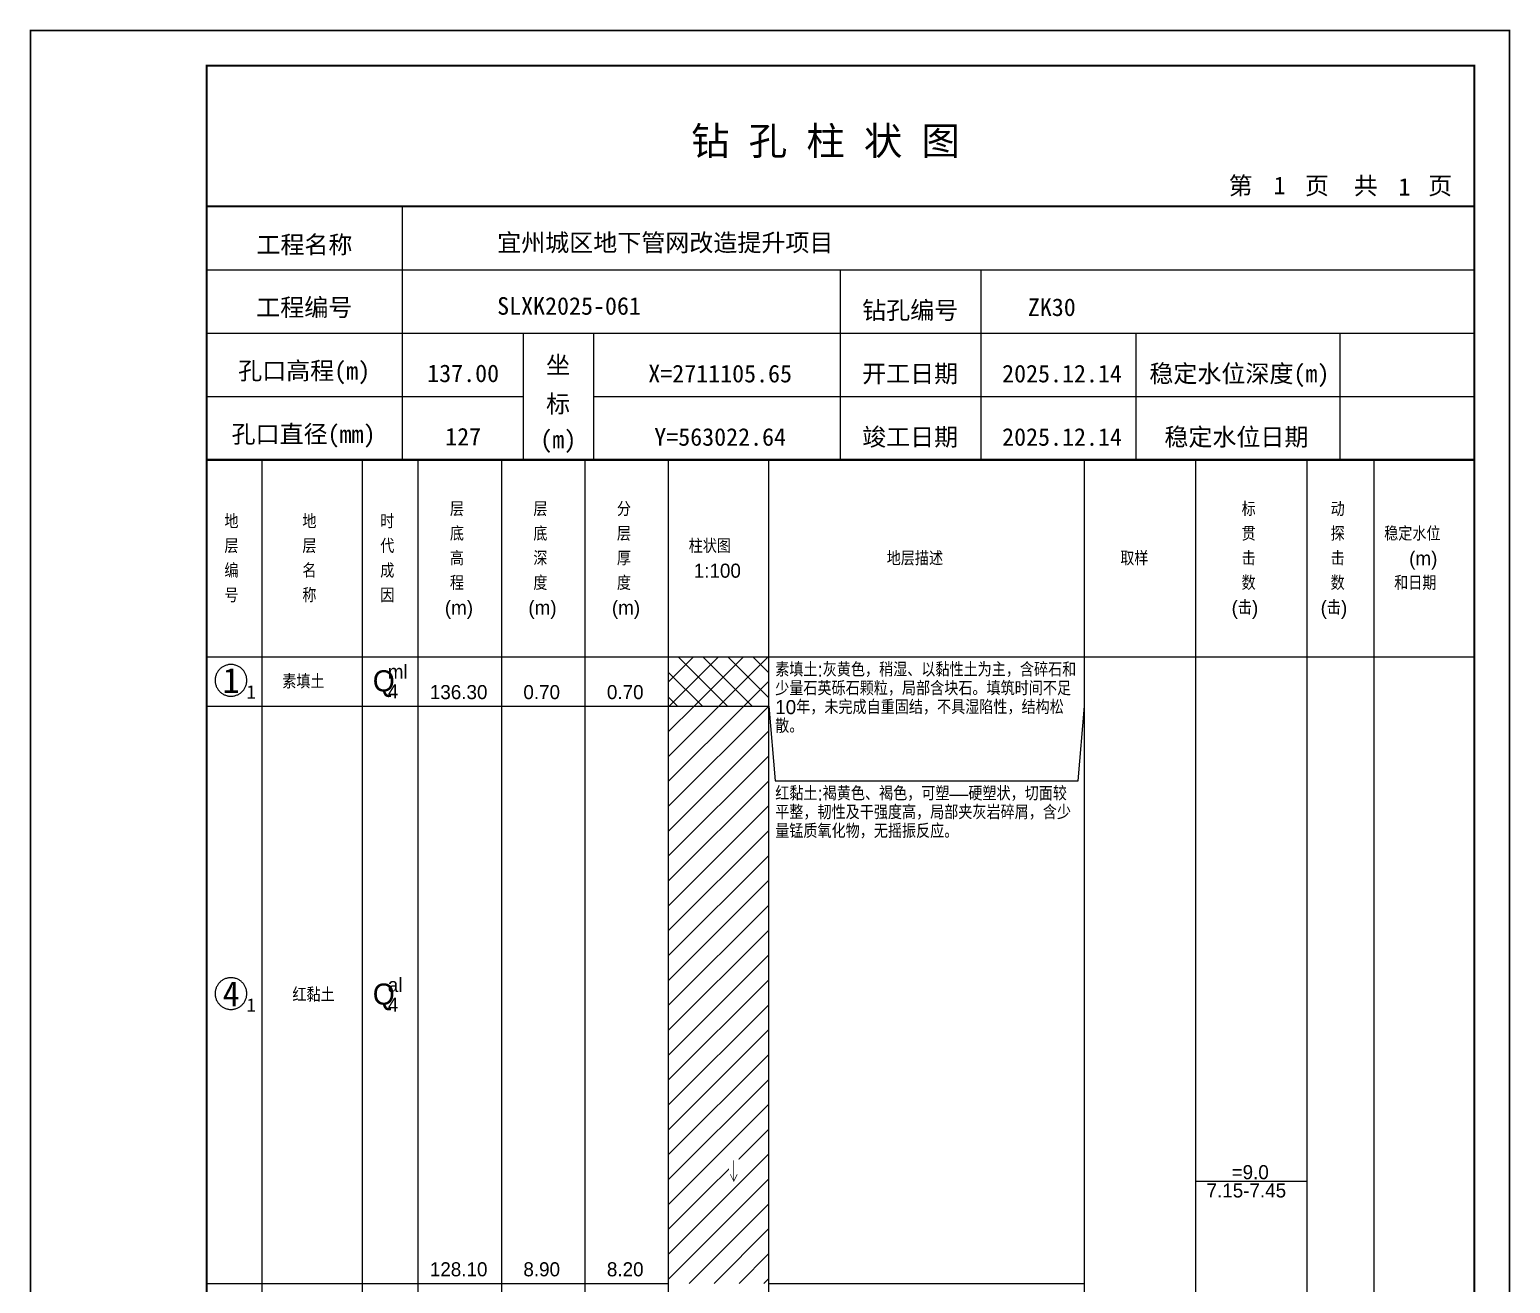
# Model space of a CAD drawing. Header units: millimetres. Extents: x 12489 to 89920, y 4630 to 4927.
# Drawn here: x 44829.3 to 45039.6, y 4748.7 to 4926.8 of the extents above; entities that cross this region are included whole.
import ezdxf
from ezdxf.enums import TextEntityAlignment as Align

# ---------------------------------------------------------------- set-up
doc = ezdxf.new("R2010")
doc.units = ezdxf.units.MM
doc.layers.add('ZZT_TC', color=7, linetype='Continuous')
doc.styles.add('成果图图块', font='', dxfattribs={"height": 2.5})
doc.styles.add('成果图模板', font='')
doc.styles.add('成果图模板标题', font='simhei.ttf')
doc.styles.add('成果图表体', font='Comfont.shx', dxfattribs={"height": 2, "bigfont": 'Hztxt12a.shx'})
doc.styles.get('成果图图块').set_extended_font_data('FangSong_GB2312')
doc.styles.get('成果图模板').set_extended_font_data('FangSong_GB2312')

# ---------------------------------------------------------------- blocks, each defined once
blk = doc.blocks.new('DCBH-1-1-1269', base_point=(0.3, -0.11))
at = {"layer": 'ZZT_TC', "color": 7}
blk.add_polyline3d([(-0.19, 2.31, 0), (-0.3, 2.31, 0), (-0.41, 2.3, 0), (-0.52, 2.29, 0), (-0.63, 2.27, 0), (-0.73, 2.24, 0), (-0.84, 2.21, 0), (-0.95, 2.18, 0), (-1.05, 2.14, 0), (-1.15, 2.09, 0), (-1.25, 2.04, 0), (-1.35, 1.99, 0), (-1.44, 1.93, 0), (-1.53, 1.87, 0), (-1.62, 1.8, 0), (-1.7, 1.73, 0), (-1.78, 1.65, 0), (-1.86, 1.57, 0), (-1.93, 1.49, 0), (-2, 1.4, 0), (-2.06, 1.31, 0), (-2.12, 1.22, 0), (-2.17, 1.12, 0), (-2.22, 1.02, 0), (-2.27, 0.92, 0), (-2.31, 0.82, 0), (-2.34, 0.71, 0), (-2.37, 0.61, 0), (-2.4, 0.5, 0), (-2.41, 0.39, 0), (-2.43, 0.28, 0), (-2.44, 0.17, 0), (-2.44, 0.06, 0), (-2.44, -0.05, 0), (-2.43, -0.16, 0), (-2.41, -0.27, 0), (-2.4, -0.38, 0), (-2.37, -0.49, 0), (-2.34, -0.6, 0), (-2.31, -0.7, 0), (-2.27, -0.8, 0), (-2.22, -0.9, 0), (-2.17, -1, 0), (-2.12, -1.1, 0), (-2.06, -1.19, 0), (-2, -1.28, 0), (-1.93, -1.37, 0), (-1.86, -1.45, 0), (-1.78, -1.53, 0), (-1.7, -1.61, 0), (-1.62, -1.68, 0), (-1.53, -1.75, 0), (-1.44, -1.81, 0), (-1.35, -1.87, 0), (-1.25, -1.93, 0), (-1.15, -1.98, 0), (-1.05, -2.02, 0), (-0.95, -2.06, 0), (-0.84, -2.1, 0), (-0.73, -2.13, 0), (-0.63, -2.15, 0), (-0.52, -2.17, 0), (-0.41, -2.18, 0), (-0.3, -2.19, 0), (-0.19, -2.19, 0), (-0.08, -2.19, 0), (0.03, -2.18, 0), (0.14, -2.17, 0), (0.25, -2.15, 0), (0.36, -2.13, 0), (0.47, -2.1, 0), (0.57, -2.06, 0), (0.67, -2.02, 0), (0.77, -1.98, 0), (0.87, -1.93, 0), (0.97, -1.87, 0), (1.06, -1.81, 0), (1.15, -1.75, 0), (1.24, -1.68, 0), (1.32, -1.61, 0), (1.4, -1.53, 0), (1.48, -1.45, 0), (1.55, -1.37, 0), (1.62, -1.28, 0), (1.68, -1.19, 0), (1.74, -1.1, 0), (1.8, -1, 0), (1.85, -0.9, 0), (1.89, -0.8, 0), (1.93, -0.7, 0), (1.97, -0.6, 0), (2, -0.49, 0), (2.02, -0.38, 0), (2.04, -0.27, 0), (2.05, -0.16, 0), (2.06, -0.05, 0), (2.06, 0.06, 0), (2.06, 0.17, 0), (2.05, 0.28, 0), (2.04, 0.39, 0), (2.02, 0.5, 0), (2, 0.61, 0), (1.97, 0.71, 0), (1.93, 0.82, 0), (1.89, 0.92, 0), (1.85, 1.02, 0), (1.8, 1.12, 0), (1.74, 1.22, 0), (1.68, 1.31, 0), (1.62, 1.4, 0), (1.55, 1.49, 0), (1.48, 1.57, 0), (1.4, 1.65, 0), (1.32, 1.73, 0), (1.24, 1.8, 0), (1.15, 1.87, 0), (1.06, 1.93, 0), (0.97, 1.99, 0), (0.87, 2.04, 0), (0.77, 2.09, 0), (0.67, 2.14, 0), (0.57, 2.18, 0), (0.47, 2.21, 0), (0.36, 2.24, 0), (0.25, 2.27, 0), (0.14, 2.29, 0), (0.03, 2.3, 0), (-0.08, 2.31, 0), (-0.19, 2.31, 0)], dxfattribs=at)
at = {"style": '成果图图块'}
blk.add_text('1', height=3.57, dxfattribs=at).set_placement((-0.16, -1.74), align=Align.CENTER)
blk.add_text('1', height=1.91, dxfattribs=at).set_placement((2.03, -2.53))
blk = doc.blocks.new('DCBH-1-1-1270', base_point=(0.3, -0.11))
at = {"layer": 'ZZT_TC', "color": 7}
blk.add_polyline3d([(-0.19, 2.31, 0), (-0.3, 2.31, 0), (-0.41, 2.3, 0), (-0.52, 2.29, 0), (-0.63, 2.27, 0), (-0.73, 2.24, 0), (-0.84, 2.21, 0), (-0.95, 2.18, 0), (-1.05, 2.14, 0), (-1.15, 2.09, 0), (-1.25, 2.04, 0), (-1.35, 1.99, 0), (-1.44, 1.93, 0), (-1.53, 1.87, 0), (-1.62, 1.8, 0), (-1.7, 1.73, 0), (-1.78, 1.65, 0), (-1.86, 1.57, 0), (-1.93, 1.49, 0), (-2, 1.4, 0), (-2.06, 1.31, 0), (-2.12, 1.22, 0), (-2.17, 1.12, 0), (-2.22, 1.02, 0), (-2.27, 0.92, 0), (-2.31, 0.82, 0), (-2.34, 0.71, 0), (-2.37, 0.61, 0), (-2.4, 0.5, 0), (-2.41, 0.39, 0), (-2.43, 0.28, 0), (-2.44, 0.17, 0), (-2.44, 0.06, 0), (-2.44, -0.05, 0), (-2.43, -0.16, 0), (-2.41, -0.27, 0), (-2.4, -0.38, 0), (-2.37, -0.49, 0), (-2.34, -0.6, 0), (-2.31, -0.7, 0), (-2.27, -0.8, 0), (-2.22, -0.9, 0), (-2.17, -1, 0), (-2.12, -1.1, 0), (-2.06, -1.19, 0), (-2, -1.28, 0), (-1.93, -1.37, 0), (-1.86, -1.45, 0), (-1.78, -1.53, 0), (-1.7, -1.61, 0), (-1.62, -1.68, 0), (-1.53, -1.75, 0), (-1.44, -1.81, 0), (-1.35, -1.87, 0), (-1.25, -1.93, 0), (-1.15, -1.98, 0), (-1.05, -2.02, 0), (-0.95, -2.06, 0), (-0.84, -2.1, 0), (-0.73, -2.13, 0), (-0.63, -2.15, 0), (-0.52, -2.17, 0), (-0.41, -2.18, 0), (-0.3, -2.19, 0), (-0.19, -2.19, 0), (-0.08, -2.19, 0), (0.03, -2.18, 0), (0.14, -2.17, 0), (0.25, -2.15, 0), (0.36, -2.13, 0), (0.47, -2.1, 0), (0.57, -2.06, 0), (0.67, -2.02, 0), (0.77, -1.98, 0), (0.87, -1.93, 0), (0.97, -1.87, 0), (1.06, -1.81, 0), (1.15, -1.75, 0), (1.24, -1.68, 0), (1.32, -1.61, 0), (1.4, -1.53, 0), (1.48, -1.45, 0), (1.55, -1.37, 0), (1.62, -1.28, 0), (1.68, -1.19, 0), (1.74, -1.1, 0), (1.8, -1, 0), (1.85, -0.9, 0), (1.89, -0.8, 0), (1.93, -0.7, 0), (1.97, -0.6, 0), (2, -0.49, 0), (2.02, -0.38, 0), (2.04, -0.27, 0), (2.05, -0.16, 0), (2.06, -0.05, 0), (2.06, 0.06, 0), (2.06, 0.17, 0), (2.05, 0.28, 0), (2.04, 0.39, 0), (2.02, 0.5, 0), (2, 0.61, 0), (1.97, 0.71, 0), (1.93, 0.82, 0), (1.89, 0.92, 0), (1.85, 1.02, 0), (1.8, 1.12, 0), (1.74, 1.22, 0), (1.68, 1.31, 0), (1.62, 1.4, 0), (1.55, 1.49, 0), (1.48, 1.57, 0), (1.4, 1.65, 0), (1.32, 1.73, 0), (1.24, 1.8, 0), (1.15, 1.87, 0), (1.06, 1.93, 0), (0.97, 1.99, 0), (0.87, 2.04, 0), (0.77, 2.09, 0), (0.67, 2.14, 0), (0.57, 2.18, 0), (0.47, 2.21, 0), (0.36, 2.24, 0), (0.25, 2.27, 0), (0.14, 2.29, 0), (0.03, 2.3, 0), (-0.08, 2.31, 0), (-0.19, 2.31, 0)], dxfattribs=at)
at = {"style": '成果图图块'}
blk.add_text('4', height=3.57, dxfattribs=at).set_placement((-0.16, -1.74), align=Align.CENTER)
blk.add_text('1', height=1.91, dxfattribs=at).set_placement((2.03, -2.53))
blk = doc.blocks.new('zztSLbg.dwg', base_point=(0.5, 0))
blk.add_wipeout([(-0.2, -0.2), (1.2, -0.2), (1.2, 3.2), (-0.2, 3.2)])
at = {"color": 7, "const_width": 0.1}
for points in [[(0.5, 3), (0.5, 0)], [(0, 1), (0.5, 0), (1, 1)]]:
    blk.add_lwpolyline(points, dxfattribs=at)
blk = doc.blocks.new('钻孔柱状图路桥昇龙制图梁世成校核莫家里.dwg148', base_point=(25, 236))
for p, q in [((52.82, 236), (52.82, 272)), ((25, 263), (205, 263)), ((115, 236), (115, 263)), ((135, 236), (135, 263)), ((25, 254), (205, 254)), ((70, 236), (70, 254)), ((80, 236), (80, 254)), ((157, 236), (157, 254)), ((185.95, 236), (185.95, 254)), ((25, 245), (70, 245)), ((80, 245), (205, 245))]:
    blk.add_line(p, q)
for points, const_width in [([(0, 0), (210, 0), (210, 297), (0, 297)], 0.25), ([(25, 5), (205, 5), (205, 292), (25, 292)], 0.3)]:
    blk.add_lwpolyline(points, close=True, dxfattribs=dict(const_width=const_width))
at = {"const_width": 0.3}
for points in [[(25, 272), (205, 272)], [(25, 236), (205, 236)]]:
    blk.add_lwpolyline(points, dxfattribs=at)
for s, height, style, p in [('钻 孔 柱 状 图', 4, '成果图模板标题', (93.8, 279.31)), ('第', 2.5, '成果图模板', (170.12, 273.7)), ('页', 2.5, '成果图模板', (180.96, 273.7)), ('共', 2.5, '成果图模板', (187.88, 273.7)), ('页', 2.5, '成果图模板', (198.44, 273.7)), ('工程名称', 2.5, '成果图模板', (32.07, 265.32)), ('宜州城区地下管网改造提升项目', 2.5, '成果图模板', (66.26, 265.61)), ('工程编号', 2.5, '成果图模板', (32.05, 256.41)), ('SLXK2025-061', 2.5, '成果图模板', (66.26, 256.61)), ('钻孔编号', 2.5, '成果图模板', (118.08, 256)), ('ZK30', 2.5, '成果图模板', (141.61, 256.43)), ('孔口高程(m)', 2.5, '成果图模板', (29.48, 247.41)), ('坐', 2.5, '成果图模板', (73.21, 248.24)), ('开工日期', 2.5, '成果图模板', (118.08, 247)), ('稳定水位深度(m)', 2.5, '成果图模板', (158.86, 247)), ('标', 2.5, '成果图模板', (73.21, 242.7)), ('孔口直径(mm)', 2.5, '成果图模板', (28.54, 238.41)), ('(m) ', 2.5, '成果图模板', (72.38, 237.65)), ('竣工日期', 2.5, '成果图模板', (118.08, 238)), ('稳定水位日期', 2.5, '成果图模板', (160.99, 238))]:
    blk.add_text(s, height=height, dxfattribs=dict(style=style)).set_placement(p)
at = {"style": '成果图模板'}
for s, p in [('1', (177.35, 273.74)), ('1', (195.08, 273.53)), ('137.00', (61.43, 247.04)), ('X=2711105.65', (97.92, 247)), ('2025.12.14', (146.46, 247)), ('127', (61.43, 238.04)), ('Y=563022.64', (97.92, 238)), ('2025.12.14', (146.46, 238))]:
    blk.add_text(s, height=2.5, dxfattribs=at).set_placement(p, align=Align.CENTER)

msp = doc.modelspace()

# ---------------------------------------------------------------- hatches: boundary and pattern name
at = {"linetype": 'Continuous'}
h = msp.add_hatch(dxfattribs=at)
h.set_pattern_fill('GKSTT', scale=0.5, style=0, pattern_type=2)
h.set_pattern_definition([(45, (0, 0), (-1.76776695, 1.76776695), []), (135, (0, 0), (-1.76776695, -1.76776695), [])])
h.paths.add_polyline_path([(44920.06, 4830.71), (44934.29, 4830.71), (44934.29, 4837.71), (44920.06, 4837.71)])
h = msp.add_hatch(dxfattribs=at)
h.set_pattern_fill('GKNXT', scale=0.5, style=0, pattern_type=2)
h.set_pattern_definition([(45, (0, 0), (-1.76776695, 1.76776695), [])])
h.paths.add_polyline_path([(44920.06, 4748.71), (44934.29, 4748.71), (44934.29, 4830.71), (44920.06, 4830.71)])

# ---------------------------------------------------------------- linework, layer by layer
at = {"color": 0}
for p, q in [((44854.45, 4837.71), (44862.35, 4837.71)), ((44854.45, 4830.71), (44854.45, 4837.71)), ((44862.35, 4830.71), (44862.35, 4837.71)), ((44854.45, 4830.71), (44862.35, 4830.71)), ((44854.45, 4830.71), (44862.35, 4830.71)), ((44854.45, 4748.71), (44854.45, 4830.71)), ((44862.35, 4748.71), (44862.35, 4830.71)), ((44854.45, 4748.71), (44862.35, 4748.71))]:
    msp.add_line(p, q, dxfattribs=at)
for points in [[(44854.45, 4865.71), (44862.35, 4865.71)], [(44854.45, 4837.71), (44854.45, 4865.71)], [(44862.35, 4837.71), (44862.35, 4865.71)], [(44862.35, 4865.71), (44876.58, 4865.71)], [(44862.35, 4837.71), (44862.35, 4865.71)], [(44876.58, 4837.71), (44876.58, 4865.71)], [(44876.58, 4865.71), (44884.49, 4865.71)], [(44876.58, 4837.71), (44876.58, 4865.71)], [(44884.49, 4837.71), (44884.49, 4865.71)], [(44884.49, 4865.71), (44896.35, 4865.71)], [(44884.49, 4837.71), (44884.49, 4865.71)], [(44896.35, 4837.71), (44896.35, 4865.71)], [(44896.35, 4865.71), (44908.2, 4865.71)], [(44896.35, 4837.71), (44896.35, 4865.71)], [(44908.2, 4837.71), (44908.2, 4865.71)], [(44908.2, 4865.71), (44920.06, 4865.71)], [(44908.2, 4837.71), (44908.2, 4865.71)], [(44920.06, 4837.71), (44920.06, 4865.71)], [(44920.06, 4865.71), (44934.29, 4865.71)], [(44920.06, 4837.71), (44920.06, 4865.71)], [(44934.29, 4837.71), (44934.29, 4865.71)], [(44934.29, 4865.71), (44979.11, 4865.71)], [(44934.29, 4837.71), (44934.29, 4865.71)], [(44979.11, 4837.71), (44979.11, 4865.71)], [(44979.11, 4865.71), (44994.92, 4865.71)], [(44979.11, 4837.71), (44979.11, 4865.71)], [(44994.92, 4837.71), (44994.92, 4865.71)], [(44994.92, 4865.71), (45010.73, 4865.71)], [(44994.92, 4837.71), (44994.92, 4865.71)], [(45010.73, 4837.71), (45010.73, 4865.71)], [(45010.73, 4865.71), (45020.22, 4865.71)], [(45010.73, 4837.71), (45010.73, 4865.71)], [(45020.22, 4837.71), (45020.22, 4865.71)], [(45020.22, 4865.71), (45034.45, 4865.71)], [(45020.22, 4837.71), (45020.22, 4865.71)], [(45034.45, 4837.71), (45034.45, 4865.71)], [(44854.45, 4837.71), (44862.35, 4837.71)], [(44854.45, 4643.71), (44854.45, 4837.71)], [(44854.45, 4837.71), (44862.35, 4837.71)], [(44862.35, 4643.71), (44862.35, 4837.71)], [(44862.35, 4837.71), (44876.58, 4837.71)], [(44862.35, 4643.71), (44862.35, 4837.71)], [(44862.35, 4837.71), (44876.58, 4837.71)], [(44862.35, 4837.71), (44876.58, 4837.71)], [(44862.35, 4830.71), (44862.35, 4837.71)], [(44876.58, 4643.71), (44876.58, 4837.71)], [(44876.58, 4830.71), (44876.58, 4837.71)], [(44876.58, 4837.71), (44884.49, 4837.71)], [(44876.58, 4643.71), (44876.58, 4837.71)], [(44876.58, 4837.71), (44884.49, 4837.71)], [(44876.58, 4837.71), (44884.49, 4837.71)], [(44876.58, 4830.71), (44876.58, 4837.71)], [(44884.49, 4643.71), (44884.49, 4837.71)], [(44884.49, 4830.71), (44884.49, 4837.71)], [(44884.49, 4837.71), (44896.35, 4837.71)], [(44884.49, 4643.71), (44884.49, 4837.71)], [(44884.49, 4837.71), (44896.35, 4837.71)], [(44884.49, 4837.71), (44896.35, 4837.71)], [(44884.49, 4830.71), (44884.49, 4837.71)], [(44896.35, 4643.71), (44896.35, 4837.71)], [(44896.35, 4830.71), (44896.35, 4837.71)], [(44896.35, 4837.71), (44908.2, 4837.71)], [(44896.35, 4643.71), (44896.35, 4837.71)], [(44896.35, 4837.71), (44908.2, 4837.71)], [(44896.35, 4837.71), (44908.2, 4837.71)], [(44896.35, 4830.71), (44896.35, 4837.71)], [(44908.2, 4643.71), (44908.2, 4837.71)], [(44908.2, 4830.71), (44908.2, 4837.71)], [(44908.2, 4837.71), (44920.06, 4837.71)], [(44908.2, 4643.71), (44908.2, 4837.71)], [(44908.2, 4837.71), (44920.06, 4837.71)], [(44908.2, 4837.71), (44920.06, 4837.71)], [(44908.2, 4830.71), (44908.2, 4837.71)], [(44920.06, 4643.71), (44920.06, 4837.71)], [(44920.06, 4830.71), (44920.06, 4837.71)], [(44920.06, 4837.71), (44934.29, 4837.71)], [(44920.06, 4643.71), (44920.06, 4837.71)], [(44920.06, 4837.71), (44934.29, 4837.71)], [(44934.29, 4643.71), (44934.29, 4837.71)], [(44934.29, 4837.71), (44979.11, 4837.71)], [(44934.29, 4643.71), (44934.29, 4837.71)], [(44934.29, 4837.71), (44979.11, 4837.71)], [(44934.29, 4830.71), (44934.29, 4837.71)], [(44979.11, 4643.71), (44979.11, 4837.71)], [(44979.11, 4830.71), (44979.11, 4837.71)], [(44979.11, 4837.71), (44994.92, 4837.71)], [(44979.11, 4643.71), (44979.11, 4837.71)], [(44979.11, 4837.71), (44994.92, 4837.71)], [(44994.92, 4643.71), (44994.92, 4837.71)], [(44994.92, 4837.71), (45010.73, 4837.71)], [(44994.92, 4643.71), (44994.92, 4837.71)], [(44994.92, 4837.71), (45010.73, 4837.71)], [(45010.73, 4643.71), (45010.73, 4837.71)], [(45010.73, 4837.71), (45020.22, 4837.71)], [(45010.73, 4643.71), (45010.73, 4837.71)], [(45010.73, 4837.71), (45020.22, 4837.71)], [(45020.22, 4643.71), (45020.22, 4837.71)], [(45020.22, 4837.71), (45034.45, 4837.71)], [(45020.22, 4643.71), (45020.22, 4837.71)], [(45020.22, 4837.71), (45034.45, 4837.71)], [(45034.45, 4643.71), (45034.45, 4837.71)], [(44862.35, 4830.71), (44876.58, 4830.71)], [(44862.35, 4830.71), (44876.58, 4830.71)], [(44862.35, 4748.71), (44862.35, 4830.71)], [(44876.58, 4748.71), (44876.58, 4830.71)], [(44876.58, 4830.71), (44884.49, 4830.71)], [(44876.58, 4830.71), (44884.49, 4830.71)], [(44876.58, 4748.71), (44876.58, 4830.71)], [(44884.49, 4748.71), (44884.49, 4830.71)], [(44884.49, 4830.71), (44896.35, 4830.71)], [(44884.49, 4830.71), (44896.35, 4830.71)], [(44884.49, 4748.71), (44884.49, 4830.71)], [(44896.35, 4748.71), (44896.35, 4830.71)], [(44896.35, 4830.71), (44908.2, 4830.71)], [(44896.35, 4830.71), (44908.2, 4830.71)], [(44896.35, 4748.71), (44896.35, 4830.71)], [(44908.2, 4748.71), (44908.2, 4830.71)], [(44908.2, 4830.71), (44920.06, 4830.71)], [(44908.2, 4830.71), (44920.06, 4830.71)], [(44908.2, 4748.71), (44908.2, 4830.71)], [(44920.06, 4748.71), (44920.06, 4830.71)], [(44934.29, 4830.71), (44935.19, 4820.11)], [(44934.29, 4748.71), (44934.29, 4830.71)], [(44978.22, 4820.11), (44979.11, 4830.71)], [(44979.11, 4748.71), (44979.11, 4830.71)], [(44935.19, 4820.11), (44978.22, 4820.11)], [(44994.92, 4763.21), (45010.73, 4763.21)], [(44862.35, 4748.71), (44876.58, 4748.71)], [(44876.58, 4748.71), (44884.49, 4748.71)], [(44884.49, 4748.71), (44896.35, 4748.71)], [(44896.35, 4748.71), (44908.2, 4748.71)], [(44908.2, 4748.71), (44920.06, 4748.71)], [(44934.29, 4748.71), (44979.11, 4748.71)]]:
    msp.add_lwpolyline(points, dxfattribs=at)
at = {"color": 7, "flags": 128}
msp.add_lwpolyline([(44920.06, 4830.71), (44934.29, 4830.71)], dxfattribs=at)

# ---------------------------------------------------------------- block references
for name, p in [('DCBH-1-1-1269', (44858.4, 4834.21)), ('DCBH-1-1-1270', (44858.4, 4789.71))]:
    msp.add_blockref(name, p)

# ---------------------------------------------------------------- texts
at = {"color": 0, "style": '成果图表体'}
for s, height, p in [('层', 2, (44889, 4857.71)), ('层', 2, (44900.85, 4857.71)), ('分', 2, (44912.71, 4857.71)), ('标', 2, (45001.41, 4857.71)), ('动', 2, (45014.05, 4857.71)), ('地', 2, (44856.98, 4855.96)), ('地', 2, (44868.05, 4855.96)), ('时', 2, (44879.11, 4855.96)), ('底', 2, (44889, 4854.21)), ('底', 2, (44900.85, 4854.21)), ('层', 2, (44912.71, 4854.21)), ('贯', 2, (45001.41, 4854.21)), ('探', 2, (45014.05, 4854.21)), ('稳定水位', 2, (45021.65, 4854.21)), ('层', 2, (44856.98, 4852.46)), ('层', 2, (44868.05, 4852.46)), ('代', 2, (44879.11, 4852.46)), ('高', 2, (44889, 4850.71)), ('深', 2, (44900.85, 4850.71)), ('厚', 2, (44912.71, 4850.71)), ('柱状图', 2, (44922.91, 4852.46)), ('地层描述', 2, (44951.02, 4850.71)), ('取样', 2, (44984.18, 4850.71)), ('击', 2, (45001.41, 4850.71)), ('击', 2, (45014.05, 4850.71)), ('(m)', 2, (45025.2, 4850.71)), ('编', 2, (44856.98, 4848.96)), ('名', 2, (44868.05, 4848.96)), ('成', 2, (44879.11, 4848.96)), ('1:100', 2, (44923.62, 4848.96)), ('程', 2, (44889, 4847.21)), ('度', 2, (44900.85, 4847.21)), ('度', 2, (44912.71, 4847.21)), ('数', 2, (45001.41, 4847.21)), ('数', 2, (45014.05, 4847.21)), ('和日期', 2, (45023.07, 4847.21)), ('号', 2, (44856.98, 4845.46)), ('称', 2, (44868.05, 4845.46)), ('因', 2, (44879.11, 4845.46)), ('(m)', 2, (44888.28, 4843.71)), ('(m)', 2, (44900.14, 4843.71)), ('(m)', 2, (44912, 4843.71)), ('(击)', 2, (44999.99, 4843.71)), ('(击)', 2, (45012.63, 4843.71)), ('Q', 3, (44878.05, 4832.81)), ('ml', 2, (44880.18, 4834.61)), ('素填土', 2, (44865.2, 4833.21)), ('4', 2, (44880.18, 4831.81)), ('136.30', 2, (44886.15, 4831.71)), ('0.70', 2, (44899.43, 4831.71)), ('0.70', 2, (44911.29, 4831.71)), ('al', 2, (44880.18, 4790.11)), ('红黏土', 2, (44866.63, 4788.71)), ('Q', 3, (44878.05, 4788.31)), ('4', 2, (44880.18, 4787.31)), ('=9.0', 2, (44999.99, 4763.51)), ('7.15-7.45', 2, (44996.43, 4760.91)), ('128.10', 2, (44886.15, 4749.71)), ('8.90', 2, (44899.43, 4749.71)), ('8.20', 2, (44911.29, 4749.71))]:
    msp.add_text(s, height=height, dxfattribs=at).set_placement(p)
at = {"color": 0, "char_height": 2, "width": 43.0292, "attachment_point": 1, "line_spacing_factor": 0.8, "style": '成果图表体'}
for s, insert in [('素填土:灰黄色，稍湿、以黏性土为主，含碎石和少量石英砾石颗粒，局部含块石。填筑时间不足10年，未完成自重固结，不具湿陷性，结构松散。', (44935.19, 4836.91)), ('红黏土:褐黄色、褐色，可塑—硬塑状，切面较平整，韧性及干强度高，局部夹灰岩碎屑，含少量锰质氧化物，无摇振反应。', (44935.19, 4819.31))]:
    msp.add_mtext(s, dxfattribs=dict(at, insert=insert))

# ---------------------------------------------------------------- next in the draw order: block references
msp.add_blockref('zztSLbg.dwg', (44929.31, 4763.21))

# ---------------------------------------------------------------- next in the draw order: block references
msp.add_blockref('钻孔柱状图路桥昇龙制图梁世成校核莫家里.dwg148', (44854.45, 4865.71))

doc.saveas('drawing.dxf')
